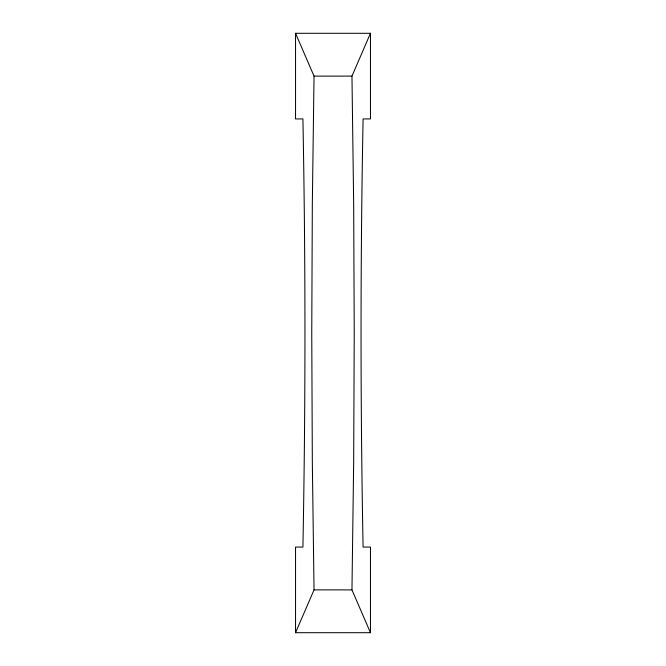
<?xml version="1.0" encoding="UTF-8"?>
<svg xmlns="http://www.w3.org/2000/svg" width="666" height="666" viewBox="0 0 666 666"><rect width="100%" height="100%" fill="white"/><g stroke="black" fill="none" stroke-linecap="round" stroke-linejoin="round"><path stroke-width="1" d="M295.538 33.3L314.036 76.115L312.329 204.112L311.755 333L312.329 461.888L314.036 589.885L295.538 632.7L370.463 632.7L370.463 547.069L363.087 547.069C360.373 404.379 360.373 261.621 363.087 118.931L370.463 118.931L370.463 33.3L295.538 33.3L295.538 118.931L302.913 118.931C305.627 261.621 305.627 404.379 302.913 547.069L295.538 547.069L295.538 632.7M370.463 632.7L351.964 589.885L353.671 461.888L354.237 333L353.671 204.112L351.964 76.115L370.463 33.3M314.036 76.115L351.964 76.115M314.036 589.885L351.964 589.885"/></g></svg>
